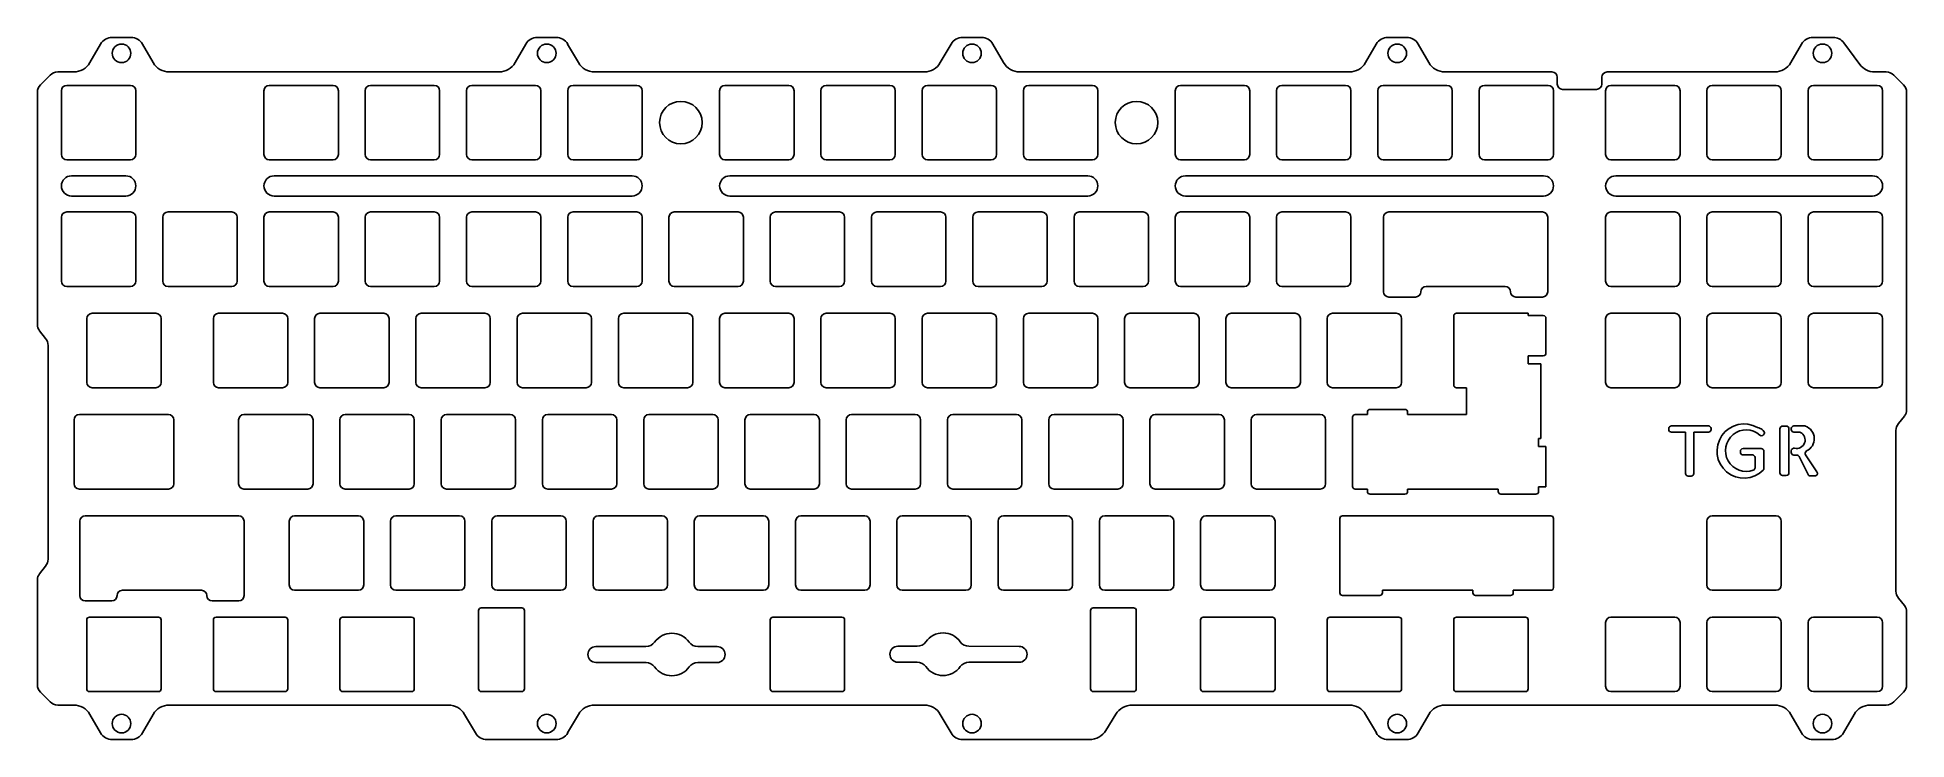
# Model space of a CAD drawing. Extents: x 340 to 692, y -35 to 97.
import ezdxf

# ---------------------------------------------------------------- set-up
doc = ezdxf.new("R2010")
doc.units = 0
doc.header["$MEASUREMENT"] = 0
doc.layers.add('Default', color=18, linetype='Continuous', true_color=0x000000)

msp = doc.modelspace()

# ---------------------------------------------------------------- linework, layer by layer
at = {"color": 7, "linetype": 'Continuous', "lineweight": 25}
for p, q in [((350.24, 92.3), (352.26, 95.8)), ((354.43, 97.05), (357.97, 97.05)), ((360.13, 95.8), (362.15, 92.3)), ((430.24, 92.3), (432.26, 95.8)), ((434.43, 97.05), (437.97, 97.05)), ((440.13, 95.8), (442.15, 92.3)), ((510.24, 92.3), (512.26, 95.8)), ((514.43, 97.05), (517.97, 97.05)), ((520.13, 95.8), (522.15, 92.3)), ((590.24, 92.3), (592.26, 95.8)), ((594.43, 97.05), (597.97, 97.05)), ((600.13, 95.8), (602.15, 92.3)), ((670.24, 92.3), (672.26, 95.8)), ((674.43, 97.05), (678.19, 97.05)), ((680.2, 96.03), (683.2, 91.96)), ((340.95, 88.13), (342.78, 89.96)), ((344.19, 90.55), (347.21, 90.55)), ((357.89, 88.02), (345.89, 88.02)), ((365.18, 90.55), (427.21, 90.55)), ((395.99, 88.02), (383.99, 88.02)), ((415.04, 88.02), (403.04, 88.02)), ((434.09, 88.02), (422.09, 88.02)), ((453.14, 88.02), (441.14, 88.02)), ((445.18, 90.55), (507.21, 90.55)), ((481.72, 88.02), (469.72, 88.02)), ((500.77, 88.02), (488.77, 88.02)), ((519.82, 88.02), (507.82, 88.02)), ((525.18, 90.55), (587.21, 90.55)), ((538.87, 88.02), (526.87, 88.02)), ((567.44, 88.02), (555.44, 88.02)), ((586.49, 88.02), (574.49, 88.02)), ((605.56, 88.02), (593.56, 88.02)), ((605.18, 90.55), (625.31, 90.55)), ((624.6, 88.02), (612.6, 88.02)), ((626.31, 89.55), (626.31, 88.27)), ((634.7, 88.27), (634.7, 89.55)), ((635.7, 90.55), (667.21, 90.55)), ((648.41, 88.02), (636.41, 88.02)), ((667.46, 88.02), (655.46, 88.02)), ((686.51, 88.02), (674.51, 88.02)), ((686.02, 90.55), (688.2, 90.55)), ((689.61, 89.96), (691.44, 88.13)), ((340.37, 43.03), (340.37, 86.72)), ((344.89, 87.02), (344.89, 75.02)), ((358.89, 75.02), (358.89, 87.02)), ((382.99, 87.02), (382.99, 75.02)), ((396.99, 75.02), (396.99, 87.02)), ((402.04, 87.02), (402.04, 75.02)), ((416.04, 75.02), (416.04, 87.02)), ((421.09, 87.02), (421.09, 75.02)), ((435.09, 75.02), (435.09, 87.02)), ((440.14, 87.02), (440.14, 75.02)), ((454.14, 75.02), (454.14, 87.02)), ((468.72, 87.02), (468.72, 75.02)), ((482.72, 75.02), (482.72, 87.02)), ((487.77, 87.02), (487.77, 75.02)), ((501.77, 75.02), (501.77, 87.02)), ((506.82, 87.02), (506.82, 75.02)), ((520.82, 75.02), (520.82, 87.02)), ((525.87, 87.02), (525.87, 75.02)), ((539.87, 75.02), (539.87, 87.02)), ((554.44, 87.02), (554.44, 75.02)), ((568.44, 75.02), (568.44, 87.02)), ((573.49, 87.02), (573.49, 75.02)), ((587.49, 75.02), (587.49, 87.02)), ((592.56, 87.02), (592.56, 75.02)), ((606.56, 75.02), (606.56, 87.02)), ((611.6, 87.02), (611.6, 75.02)), ((625.6, 75.02), (625.6, 87.02)), ((627.31, 87.27), (633.7, 87.27)), ((635.41, 87.02), (635.41, 75.02)), ((649.41, 75.02), (649.41, 87.02)), ((654.46, 87.02), (654.46, 75.02)), ((668.46, 75.02), (668.46, 87.02)), ((673.51, 87.02), (673.51, 75.02)), ((687.51, 75.02), (687.51, 87.02)), ((692.03, 86.72), (692.03, 27.03)), ((345.89, 74.02), (357.89, 74.02)), ((383.99, 74.02), (395.99, 74.02)), ((403.04, 74.02), (415.04, 74.02)), ((422.09, 74.02), (434.09, 74.02)), ((441.14, 74.02), (453.14, 74.02)), ((469.72, 74.02), (481.72, 74.02)), ((488.77, 74.02), (500.77, 74.02)), ((507.82, 74.02), (519.82, 74.02)), ((526.87, 74.02), (538.87, 74.02)), ((555.44, 74.02), (567.44, 74.02)), ((574.49, 74.02), (586.49, 74.02)), ((593.56, 74.02), (605.56, 74.02)), ((612.6, 74.02), (624.6, 74.02)), ((636.41, 74.02), (648.41, 74.02)), ((655.46, 74.02), (667.46, 74.02)), ((674.51, 74.02), (686.51, 74.02)), ((356.99, 71.01), (346.79, 71.01)), ((452.24, 71.01), (384.89, 71.01)), ((537.97, 71.01), (470.62, 71.01)), ((623.7, 71.01), (556.34, 71.01)), ((685.61, 71.01), (637.31, 71.01)), ((346.79, 67.21), (356.99, 67.21)), ((384.89, 67.21), (452.24, 67.21)), ((470.62, 67.21), (537.97, 67.21)), ((556.34, 67.21), (623.7, 67.21)), ((637.31, 67.21), (685.61, 67.21)), ((357.89, 64.21), (345.89, 64.21)), ((376.94, 64.21), (364.94, 64.21)), ((395.99, 64.21), (383.99, 64.21)), ((415.04, 64.21), (403.04, 64.21)), ((434.09, 64.21), (422.09, 64.21)), ((453.14, 64.21), (441.14, 64.21)), ((472.19, 64.21), (460.19, 64.21)), ((491.24, 64.21), (479.24, 64.21)), ((510.29, 64.21), (498.29, 64.21)), ((529.34, 64.21), (517.34, 64.21)), ((548.39, 64.21), (536.39, 64.21)), ((567.44, 64.21), (555.44, 64.21)), ((586.49, 64.21), (574.49, 64.21)), ((623.51, 64.21), (594.63, 64.21)), ((648.41, 64.21), (636.41, 64.21)), ((667.46, 64.21), (655.46, 64.21)), ((686.51, 64.21), (674.51, 64.21)), ((344.89, 63.21), (344.89, 51.21)), ((358.89, 51.21), (358.89, 63.21)), ((363.94, 63.21), (363.94, 51.21)), ((377.94, 51.21), (377.94, 63.21)), ((382.99, 63.21), (382.99, 51.21)), ((396.99, 51.21), (396.99, 63.21)), ((402.04, 63.21), (402.04, 51.21)), ((416.04, 51.21), (416.04, 63.21)), ((421.09, 63.21), (421.09, 51.21)), ((435.09, 51.21), (435.09, 63.21)), ((440.14, 63.21), (440.14, 51.21)), ((454.14, 51.21), (454.14, 63.21)), ((459.19, 63.21), (459.19, 51.21)), ((473.19, 51.21), (473.19, 63.21)), ((478.24, 63.21), (478.24, 51.21)), ((492.24, 51.21), (492.24, 63.21)), ((497.29, 63.21), (497.29, 51.21)), ((511.29, 51.21), (511.29, 63.21)), ((516.34, 63.21), (516.34, 51.21)), ((530.34, 51.21), (530.34, 63.21)), ((535.39, 63.21), (535.39, 51.21)), ((549.39, 51.21), (549.39, 63.21)), ((554.44, 63.21), (554.44, 51.21)), ((568.44, 51.21), (568.44, 63.21)), ((573.49, 63.21), (573.49, 51.21)), ((587.49, 51.21), (587.49, 63.21)), ((593.63, 63.21), (593.63, 49.21)), ((624.51, 49.21), (624.51, 63.21)), ((635.41, 63.21), (635.41, 51.21)), ((649.41, 51.21), (649.41, 63.21)), ((654.46, 63.21), (654.46, 51.21)), ((668.46, 51.21), (668.46, 63.21)), ((673.51, 63.21), (673.51, 51.21)), ((687.51, 51.21), (687.51, 63.21)), ((345.89, 50.21), (357.89, 50.21)), ((364.94, 50.21), (376.94, 50.21)), ((383.99, 50.21), (395.99, 50.21)), ((403.04, 50.21), (415.04, 50.21)), ((422.09, 50.21), (434.09, 50.21)), ((441.14, 50.21), (453.14, 50.21)), ((460.19, 50.21), (472.19, 50.21)), ((479.24, 50.21), (491.24, 50.21)), ((498.29, 50.21), (510.29, 50.21)), ((517.34, 50.21), (529.34, 50.21)), ((536.39, 50.21), (548.39, 50.21)), ((555.44, 50.21), (567.44, 50.21)), ((574.49, 50.21), (586.49, 50.21)), ((601.63, 50.21), (616.51, 50.21)), ((636.41, 50.21), (648.41, 50.21)), ((655.46, 50.21), (667.46, 50.21)), ((674.51, 50.21), (686.51, 50.21)), ((594.63, 48.21), (599.63, 48.21)), ((618.51, 48.21), (623.51, 48.21)), ((349.66, 44.16), (349.66, 32.16)), ((362.66, 45.16), (350.66, 45.16)), ((363.66, 32.16), (363.66, 44.16)), ((373.47, 44.16), (373.47, 32.16)), ((386.47, 45.16), (374.47, 45.16)), ((387.47, 32.16), (387.47, 44.16)), ((392.52, 44.16), (392.52, 32.16)), ((405.52, 45.16), (393.52, 45.16)), ((406.52, 32.16), (406.52, 44.16)), ((411.57, 44.16), (411.57, 32.16)), ((424.57, 45.16), (412.57, 45.16)), ((425.57, 32.16), (425.57, 44.16)), ((430.62, 44.16), (430.62, 32.16)), ((443.62, 45.16), (431.62, 45.16)), ((444.62, 32.16), (444.62, 44.16)), ((449.67, 44.16), (449.67, 32.16)), ((462.67, 45.16), (450.67, 45.16)), ((463.67, 32.16), (463.67, 44.16)), ((468.72, 44.16), (468.72, 32.16)), ((481.72, 45.16), (469.72, 45.16)), ((482.72, 32.16), (482.72, 44.16)), ((487.77, 44.16), (487.77, 32.16)), ((500.77, 45.16), (488.77, 45.16)), ((501.77, 32.16), (501.77, 44.16)), ((506.82, 44.16), (506.82, 32.16)), ((519.82, 45.16), (507.82, 45.16)), ((520.82, 32.16), (520.82, 44.16)), ((525.87, 44.16), (525.87, 32.16)), ((538.87, 45.16), (526.87, 45.16)), ((539.87, 32.16), (539.87, 44.16)), ((544.92, 44.16), (544.92, 32.16)), ((557.92, 45.16), (545.92, 45.16)), ((558.92, 32.16), (558.92, 44.16)), ((563.97, 44.16), (563.97, 32.16)), ((576.97, 45.16), (564.97, 45.16)), ((577.97, 32.16), (577.97, 44.16)), ((583.02, 44.16), (583.02, 32.16)), ((596.02, 45.16), (584.02, 45.16)), ((597.02, 32.16), (597.02, 44.16)), ((620.83, 45.16), (607.33, 45.16)), ((635.41, 44.16), (635.41, 32.16)), ((648.41, 45.16), (636.41, 45.16)), ((649.41, 32.16), (649.41, 44.16)), ((654.46, 44.16), (654.46, 32.16)), ((667.46, 45.16), (655.46, 45.16)), ((668.46, 32.16), (668.46, 44.16)), ((673.51, 44.16), (673.51, 32.16)), ((686.51, 45.16), (674.51, 45.16)), ((687.51, 32.16), (687.51, 44.16)), ((341.91, 40.44), (340.78, 41.85)), ((342.37, -1.1), (342.37, 39.13)), ((350.66, 31.16), (362.66, 31.16)), ((374.47, 31.16), (386.47, 31.16)), ((393.52, 31.16), (405.52, 31.16)), ((412.57, 31.16), (424.57, 31.16)), ((431.62, 31.16), (443.62, 31.16)), ((450.67, 31.16), (462.67, 31.16)), ((469.72, 31.16), (481.72, 31.16)), ((488.77, 31.16), (500.77, 31.16)), ((507.82, 31.16), (519.82, 31.16)), ((526.87, 31.16), (538.87, 31.16)), ((545.92, 31.16), (557.92, 31.16)), ((564.97, 31.16), (576.97, 31.16)), ((584.02, 31.16), (596.02, 31.16)), ((636.41, 31.16), (648.41, 31.16)), ((655.46, 31.16), (667.46, 31.16)), ((674.51, 31.16), (686.51, 31.16)), ((347.27, 25.11), (347.27, 13.11)), ((365.04, 26.11), (348.27, 26.11)), ((366.04, 13.11), (366.04, 25.11)), ((378.23, 25.11), (378.23, 13.11)), ((391.23, 26.11), (379.23, 26.11)), ((392.23, 13.11), (392.23, 25.11)), ((397.28, 25.11), (397.28, 13.11)), ((410.28, 26.11), (398.28, 26.11)), ((411.28, 13.11), (411.28, 25.11)), ((416.33, 25.11), (416.33, 13.11)), ((429.33, 26.11), (417.33, 26.11)), ((430.33, 13.11), (430.33, 25.11)), ((435.38, 25.11), (435.38, 13.11)), ((448.38, 26.11), (436.38, 26.11)), ((449.38, 13.11), (449.38, 25.11)), ((454.43, 25.11), (454.43, 13.11)), ((467.43, 26.11), (455.43, 26.11)), ((468.43, 13.11), (468.43, 25.11)), ((473.48, 25.11), (473.48, 13.11)), ((486.48, 26.11), (474.48, 26.11)), ((487.48, 13.11), (487.48, 25.11)), ((492.53, 25.11), (492.53, 13.11)), ((505.53, 26.11), (493.53, 26.11)), ((506.53, 13.11), (506.53, 25.11)), ((511.58, 25.11), (511.58, 13.11)), ((524.58, 26.11), (512.58, 26.11)), ((525.58, 13.11), (525.58, 25.11)), ((530.63, 25.11), (530.63, 13.11)), ((543.63, 26.11), (531.63, 26.11)), ((544.63, 13.11), (544.63, 25.11)), ((549.68, 25.11), (549.68, 13.11)), ((562.68, 26.11), (550.68, 26.11)), ((563.68, 13.11), (563.68, 25.11)), ((568.73, 25.11), (568.73, 13.11)), ((581.73, 26.11), (569.73, 26.11)), ((582.73, 13.11), (582.73, 25.11)), ((691.61, 25.84), (690.49, 24.44)), ((690.03, 23.13), (690.03, -7.1)), ((348.27, 12.11), (365.04, 12.11)), ((379.23, 12.11), (391.23, 12.11)), ((398.28, 12.11), (410.28, 12.11)), ((417.33, 12.11), (429.33, 12.11)), ((436.38, 12.11), (448.38, 12.11)), ((455.43, 12.11), (467.43, 12.11)), ((474.48, 12.11), (486.48, 12.11)), ((493.53, 12.11), (505.53, 12.11)), ((512.58, 12.11), (524.58, 12.11)), ((531.63, 12.11), (543.63, 12.11)), ((550.68, 12.11), (562.68, 12.11)), ((569.73, 12.11), (581.73, 12.11)), ((378.24, 7.06), (349.36, 7.06)), ((400.76, 7.06), (388.76, 7.06)), ((419.81, 7.06), (407.81, 7.06)), ((438.86, 7.06), (426.86, 7.06)), ((457.91, 7.06), (445.91, 7.06)), ((476.96, 7.06), (464.96, 7.06)), ((496.01, 7.06), (484.01, 7.06)), ((515.06, 7.06), (503.06, 7.06)), ((534.11, 7.06), (522.11, 7.06)), ((553.16, 7.06), (541.16, 7.06)), ((572.21, 7.06), (560.21, 7.06)), ((667.46, 7.06), (655.46, 7.06)), ((348.36, 6.06), (348.36, -7.94)), ((379.24, -7.94), (379.24, 6.06)), ((387.76, 6.06), (387.76, -5.94)), ((401.76, -5.94), (401.76, 6.06)), ((406.81, 6.06), (406.81, -5.94)), ((420.81, -5.94), (420.81, 6.06)), ((425.86, 6.06), (425.86, -5.94)), ((439.86, -5.94), (439.86, 6.06)), ((444.91, 6.06), (444.91, -5.94)), ((458.91, -5.94), (458.91, 6.06)), ((463.96, 6.06), (463.96, -5.94)), ((477.96, -5.94), (477.96, 6.06)), ((483.01, 6.06), (483.01, -5.94)), ((497.01, -5.94), (497.01, 6.06)), ((502.06, 6.06), (502.06, -5.94)), ((516.06, -5.94), (516.06, 6.06)), ((521.11, 6.06), (521.11, -5.94)), ((535.11, -5.94), (535.11, 6.06)), ((540.16, 6.06), (540.16, -5.94)), ((554.16, -5.94), (554.16, 6.06)), ((559.21, 6.06), (559.21, -5.94)), ((573.21, -5.94), (573.21, 6.06)), ((654.46, 6.06), (654.46, -5.94)), ((668.46, -5.94), (668.46, 6.06)), ((340.78, -3.82), (341.91, -2.41)), ((340.37, -24.69), (340.37, -5)), ((356.36, -6.94), (371.24, -6.94)), ((388.76, -6.94), (400.76, -6.94)), ((407.81, -6.94), (419.81, -6.94)), ((426.86, -6.94), (438.86, -6.94)), ((445.91, -6.94), (457.91, -6.94)), ((464.96, -6.94), (476.96, -6.94)), ((484.01, -6.94), (496.01, -6.94)), ((503.06, -6.94), (515.06, -6.94)), ((522.11, -6.94), (534.11, -6.94)), ((541.16, -6.94), (553.16, -6.94)), ((560.21, -6.94), (572.21, -6.94)), ((655.46, -6.94), (667.46, -6.94)), ((349.36, -8.94), (354.36, -8.94)), ((373.24, -8.94), (378.24, -8.94)), ((690.49, -8.41), (691.61, -9.82)), ((635.41, -12.99), (635.41, -24.99)), ((648.41, -11.99), (636.41, -11.99)), ((649.41, -24.99), (649.41, -12.99)), ((654.46, -12.99), (654.46, -24.99)), ((667.46, -11.99), (655.46, -11.99)), ((668.46, -24.99), (668.46, -12.99)), ((673.51, -12.99), (673.51, -24.99)), ((686.51, -11.99), (674.51, -11.99)), ((687.51, -24.99), (687.51, -12.99)), ((692.03, -11), (692.03, -24.69)), ((454.86, -17.52), (445.43, -17.51)), ((468.24, -17.52), (464.61, -17.52)), ((505.88, -17.46), (502.25, -17.46)), ((525.06, -17.48), (515.62, -17.46)), ((445.43, -20.51), (454.87, -20.52)), ((464.61, -20.52), (468.24, -20.52)), ((502.25, -20.46), (505.88, -20.46)), ((515.62, -20.46), (525.06, -20.48)), ((342.78, -27.93), (340.95, -26.1)), ((636.41, -25.99), (648.41, -25.99)), ((655.46, -25.99), (667.46, -25.99)), ((674.51, -25.99), (686.51, -25.99)), ((691.45, -26.1), (689.62, -27.93)), ((347.21, -28.52), (344.19, -28.52)), ((352.26, -33.77), (350.24, -30.27)), ((362.15, -30.27), (360.13, -33.77)), ((417.71, -28.52), (365.18, -28.52)), ((422.76, -33.77), (420.74, -30.27)), ((442.15, -30.27), (440.13, -33.77)), ((507.21, -28.52), (445.18, -28.52)), ((512.26, -33.77), (510.24, -30.27)), ((587.21, -28.52), (546.33, -28.52)), ((592.27, -33.77), (590.25, -30.27)), ((602.15, -30.27), (600.13, -33.77)), ((667.22, -28.52), (605.18, -28.52)), ((672.27, -33.77), (670.25, -30.27)), ((682.15, -30.27), (680.13, -33.77)), ((688.2, -28.52), (685.18, -28.52)), ((357.97, -35.02), (354.43, -35.02)), ((437.97, -35.02), (424.93, -35.02)), ((538.31, -35.02), (514.43, -35.02)), ((597.97, -35.02), (594.43, -35.02)), ((677.97, -35.02), (674.43, -35.02))]:
    msp.add_line(p, q, dxfattribs=at)
at = {"color": 0}
for p, q in [((620.83, 45.16), (620.83, 44.73)), ((623.68, 44.73), (620.83, 44.73)), ((624.18, 44.23), (624.18, 37.66)), ((620.83, 37.16), (620.83, 35.63)), ((620.83, 37.16), (623.68, 37.16)), ((623.21, 35.63), (620.83, 35.63)), ((623.21, 21.63), (623.21, 35.63)), ((609.21, 31.16), (607.33, 31.16)), ((609.21, 31.16), (609.21, 26.11)), ((587.78, 12.61), (587.78, 25.61)), ((588.28, 26.11), (590.59, 26.11)), ((590.59, 26.58), (590.59, 26.11)), ((591.09, 27.08), (597.66, 27.08)), ((598.16, 26.11), (598.16, 26.58)), ((598.16, 26.11), (601.78, 26.11)), ((609.21, 26.11), (599.69, 26.11)), ((622.79, 21.63), (623.21, 21.63)), ((622.79, 21.63), (622.79, 20.11)), ((622.79, 20.11), (624.18, 20.11)), ((624.18, 12.53), (624.18, 20.11)), ((590.59, 12.11), (588.28, 12.11)), ((590.59, 12.11), (590.59, 11.64)), ((591.09, 11.14), (597.66, 11.14)), ((601.78, 12.11), (598.16, 12.11)), ((598.16, 11.64), (598.16, 12.11)), ((599.69, 12.11), (615.21, 12.11)), ((615.21, 11.64), (615.21, 12.11)), ((622.29, 11.14), (615.71, 11.14)), ((622.79, 12.53), (622.79, 11.64)), ((624.18, 12.53), (622.79, 12.53)), ((585.9, 7.06), (625.09, 7.06)), ((585.4, -7.41), (585.4, 6.56)), ((625.59, 6.56), (625.59, -6.44)), ((610.45, -6.94), (593.4, -6.94)), ((593.4, -7.41), (593.4, -6.94)), ((625.09, -6.94), (618.02, -6.94)), ((618.02, -6.94), (618.02, -7.41)), ((585.9, -7.91), (592.9, -7.91)), ((617.52, -7.91), (610.95, -7.91))]:
    msp.add_line(p, q, dxfattribs=at)
for p, q in [((647.28, 23.3), (647.28, 23.48)), ((647.78, 23.98), (654.73, 23.98)), ((650.43, 22.8), (647.78, 22.8)), ((650.43, 15.05), (650.43, 22.8)), ((654.73, 22.8), (651.99, 22.8)), ((651.99, 22.8), (651.99, 15.05)), ((655.23, 23.48), (655.23, 23.3)), ((670.33, 23.31), (670.33, 23.47)), ((672.82, 23.97), (670.83, 23.97)), ((671.84, 22.81), (670.83, 22.81)), ((660.75, 19.2), (660.75, 19.02)), ((664.69, 19.7), (661.25, 19.7)), ((661.25, 18.52), (663.02, 18.52)), ((663.52, 18.02), (663.52, 16.11)), ((665.2, 15.98), (665.2, 19.2)), ((670.34, 18.98), (670.34, 19.3)), ((671.38, 18.48), (670.84, 18.48)), ((673.48, 14.85), (671.83, 18.2)), ((673.03, 18.53), (675.16, 15.36)), ((651.49, 14.55), (650.93, 14.55)), ((674.75, 14.58), (673.93, 14.58))]:
    msp.add_line(p, q)
at = {"color": 7}
for p, q in [((349.66, -12.49), (349.66, -25.49)), ((350.16, -11.99), (363.16, -11.99)), ((363.66, -12.49), (363.66, -25.49)), ((373.47, -12.49), (373.47, -25.49)), ((373.97, -11.99), (386.97, -11.99)), ((387.47, -12.49), (387.47, -25.49)), ((397.28, -12.49), (397.28, -25.49)), ((397.78, -11.99), (410.78, -11.99)), ((411.28, -12.49), (411.28, -25.49)), ((478.24, -25.49), (478.24, -12.49)), ((478.74, -11.99), (491.74, -11.99)), ((492.24, -25.49), (492.24, -12.49)), ((559.21, -12.49), (559.21, -25.49)), ((559.71, -11.99), (572.71, -11.99)), ((573.21, -12.49), (573.21, -25.49)), ((583.02, -12.49), (583.02, -25.49)), ((583.52, -11.99), (596.52, -11.99)), ((597.02, -12.49), (597.02, -25.49)), ((606.83, -12.49), (606.83, -25.49)), ((607.33, -11.99), (620.33, -11.99)), ((620.83, -12.49), (620.83, -25.49)), ((350.16, -25.99), (363.16, -25.99)), ((373.97, -25.99), (386.97, -25.99)), ((397.78, -25.99), (410.78, -25.99)), ((491.74, -25.99), (478.74, -25.99)), ((559.71, -25.99), (572.71, -25.99)), ((583.52, -25.99), (596.52, -25.99)), ((607.33, -25.99), (620.33, -25.99))]:
    msp.add_line(p, q, dxfattribs=at)
at = {"linetype": 'Continuous'}
msp.add_line((541.37, -33.3), (543.26, -30.23), dxfattribs=at)
for points in [[(668.71, 23.94), (669.4, 23.94, -0.414214), (669.9, 23.44), (669.9, 15.16, -0.414214), (669.4, 14.66), (668.71, 14.66, -0.414214), (668.21, 15.16), (668.21, 23.44, -0.414214)], [(423.38, -10.74, -0.414214), (423.88, -10.24), (431.48, -10.24, -0.414214), (431.98, -10.74), (431.98, -25.49, -0.414214), (431.48, -25.99), (423.88, -25.99, -0.414214), (423.38, -25.49)], [(547.11, -10.74, 0.414214), (546.61, -10.24), (539.01, -10.24, 0.414214), (538.51, -10.74), (538.51, -25.49, 0.414214), (539.01, -25.99), (546.61, -25.99, 0.414214), (547.11, -25.49)]]:
    msp.add_lwpolyline(points, format="xyb", close=True)
at = {"color": 7, "linetype": 'Continuous', "lineweight": 25}
for centre, radius in [((356.2, 94.05), 1.75), ((436.2, 94.05), 1.75), ((516.2, 94.05), 1.75), ((596.2, 94.05), 1.75), ((676.2, 94.05), 1.75), ((461.43, 81.02), 4), ((547.16, 81.02), 4), ((356.2, -32.01), 1.75), ((436.2, -32.01), 1.75), ((516.2, -32.01), 1.75), ((596.2, -32.01), 1.75), ((676.2, -32.01), 1.75)]:
    msp.add_circle(centre, radius, dxfattribs=at)
for centre, radius, start, end in [((354.43, 94.55), 2.5, 90, 150), ((357.97, 94.55), 2.5, 30, 90), ((434.43, 94.55), 2.5, 90, 150), ((437.97, 94.55), 2.5, 30, 90), ((514.43, 94.55), 2.5, 90, 150), ((517.97, 94.55), 2.5, 30, 90), ((594.43, 94.55), 2.5, 90, 150), ((597.97, 94.55), 2.5, 30, 90), ((674.43, 94.55), 2.5, 90, 150), ((678.19, 94.55), 2.5, 36.4926, 90), ((347.21, 94.05), 3.5, 270, 330), ((365.18, 94.05), 3.5, 210, 270), ((427.21, 94.05), 3.5, 270, 330), ((445.18, 94.05), 3.5, 210, 270), ((507.21, 94.05), 3.5, 270, 330), ((525.18, 94.05), 3.5, 210, 270), ((587.21, 94.05), 3.5, 270, 330), ((605.18, 94.05), 3.5, 210, 270), ((667.21, 94.05), 3.5, 270, 330), ((686.02, 94.05), 3.5, 216.4926, 270), ((342.37, 86.72), 2, 135, 180), ((344.19, 88.55), 2, 90, 135), ((345.89, 87.02), 1, 90, 180), ((357.89, 87.02), 1, 0, 90), ((383.99, 87.02), 1, 90, 180), ((395.99, 87.02), 1, 0, 90), ((403.04, 87.02), 1, 90, 180), ((415.04, 87.02), 1, 0, 90), ((422.09, 87.02), 1, 90, 180), ((434.09, 87.02), 1, 0, 90), ((441.14, 87.02), 1, 90, 180), ((453.14, 87.02), 1, 0, 90), ((469.72, 87.02), 1, 90, 180), ((481.72, 87.02), 1, 0, 90), ((488.77, 87.02), 1, 90, 180), ((500.77, 87.02), 1, 0, 90), ((507.82, 87.02), 1, 90, 180), ((519.82, 87.02), 1, 0, 90), ((526.87, 87.02), 1, 90, 180), ((538.87, 87.02), 1, 0, 90), ((555.44, 87.02), 1, 90, 180), ((567.44, 87.02), 1, 0, 90), ((574.49, 87.02), 1, 90, 180), ((586.49, 87.02), 1, 0, 90), ((593.56, 87.02), 1, 90, 180), ((605.56, 87.02), 1, 0, 90), ((612.6, 87.02), 1, 90, 180), ((624.6, 87.02), 1, 0, 90), ((625.31, 89.55), 1, 0, 90), ((627.31, 88.27), 1, 180, 270), ((633.7, 88.27), 1, 270, 0), ((635.7, 89.55), 1, 90, 180), ((636.41, 87.02), 1, 90, 180), ((648.41, 87.02), 1, 0, 90), ((655.46, 87.02), 1, 90, 180), ((667.46, 87.02), 1, 0, 90), ((674.51, 87.02), 1, 90, 180), ((686.51, 87.02), 1, 0, 90), ((688.2, 88.55), 2, 45, 90), ((690.03, 86.72), 2, 0, 45), ((345.89, 75.02), 1, 180, 270), ((357.89, 75.02), 1, 270, 0), ((383.99, 75.02), 1, 180, 270), ((395.99, 75.02), 1, 270, 0), ((403.04, 75.02), 1, 180, 270), ((415.04, 75.02), 1, 270, 0), ((422.09, 75.02), 1, 180, 270), ((434.09, 75.02), 1, 270, 0), ((441.14, 75.02), 1, 180, 270), ((453.14, 75.02), 1, 270, 0), ((469.72, 75.02), 1, 180, 270), ((481.72, 75.02), 1, 270, 0), ((488.77, 75.02), 1, 180, 270), ((500.77, 75.02), 1, 270, 0), ((507.82, 75.02), 1, 180, 270), ((519.82, 75.02), 1, 270, 0), ((526.87, 75.02), 1, 180, 270), ((538.87, 75.02), 1, 270, 0), ((555.44, 75.02), 1, 180, 270), ((567.44, 75.02), 1, 270, 0), ((574.49, 75.02), 1, 180, 270), ((586.49, 75.02), 1, 270, 0), ((593.56, 75.02), 1, 180, 270), ((605.56, 75.02), 1, 270, 0), ((612.6, 75.02), 1, 180, 270), ((624.6, 75.02), 1, 270, 0), ((636.41, 75.02), 1, 180, 270), ((648.41, 75.02), 1, 270, 0), ((655.46, 75.02), 1, 180, 270), ((667.46, 75.02), 1, 270, 0), ((674.51, 75.02), 1, 180, 270), ((686.51, 75.02), 1, 270, 0), ((346.79, 69.11), 1.9, 90, 270), ((356.99, 69.11), 1.9, 270, 90), ((384.89, 69.11), 1.9, 90, 270), ((452.24, 69.11), 1.9, 270, 90), ((470.62, 69.11), 1.9, 90, 270), ((537.97, 69.11), 1.9, 270, 90), ((556.34, 69.11), 1.9, 90, 270), ((623.7, 69.11), 1.9, 270, 90), ((637.31, 69.11), 1.9, 90, 270), ((685.61, 69.11), 1.9, 270, 90), ((345.89, 63.21), 1, 90, 180), ((357.89, 63.21), 1, 0, 90), ((364.94, 63.21), 1, 90, 180), ((376.94, 63.21), 1, 0, 90), ((383.99, 63.21), 1, 90, 180), ((395.99, 63.21), 1, 0, 90), ((403.04, 63.21), 1, 90, 180), ((415.04, 63.21), 1, 0, 90), ((422.09, 63.21), 1, 90, 180), ((434.09, 63.21), 1, 0, 90), ((441.14, 63.21), 1, 90, 180), ((453.14, 63.21), 1, 0, 90), ((460.19, 63.21), 1, 90, 180), ((472.19, 63.21), 1, 0, 90), ((479.24, 63.21), 1, 90, 180), ((491.24, 63.21), 1, 0, 90), ((498.29, 63.21), 1, 90, 180), ((510.29, 63.21), 1, 0, 90), ((517.34, 63.21), 1, 90, 180), ((529.34, 63.21), 1, 0, 90), ((536.39, 63.21), 1, 90, 180), ((548.39, 63.21), 1, 0, 90), ((555.44, 63.21), 1, 90, 180), ((567.44, 63.21), 1, 0, 90), ((574.49, 63.21), 1, 90, 180), ((586.49, 63.21), 1, 0, 90), ((594.63, 63.21), 1, 90, 180), ((623.51, 63.21), 1, 0, 90), ((636.41, 63.21), 1, 90, 180), ((648.41, 63.21), 1, 0, 90), ((655.46, 63.21), 1, 90, 180), ((667.46, 63.21), 1, 0, 90), ((674.51, 63.21), 1, 90, 180), ((686.51, 63.21), 1, 0, 90), ((345.89, 51.21), 1, 180, 270), ((357.89, 51.21), 1, 270, 0), ((364.94, 51.21), 1, 180, 270), ((376.94, 51.21), 1, 270, 0), ((383.99, 51.21), 1, 180, 270), ((395.99, 51.21), 1, 270, 0), ((403.04, 51.21), 1, 180, 270), ((415.04, 51.21), 1, 270, 0), ((422.09, 51.21), 1, 180, 270), ((434.09, 51.21), 1, 270, 0), ((441.14, 51.21), 1, 180, 270), ((453.14, 51.21), 1, 270, 0), ((460.19, 51.21), 1, 180, 270), ((472.19, 51.21), 1, 270, 0), ((479.24, 51.21), 1, 180, 270), ((491.24, 51.21), 1, 270, 0), ((498.29, 51.21), 1, 180, 270), ((510.29, 51.21), 1, 270, 0), ((517.34, 51.21), 1, 180, 270), ((529.34, 51.21), 1, 270, 0), ((536.39, 51.21), 1, 180, 270), ((548.39, 51.21), 1, 270, 0), ((555.44, 51.21), 1, 180, 270), ((567.44, 51.21), 1, 270, 0), ((574.49, 51.21), 1, 180, 270), ((586.49, 51.21), 1, 270, 0), ((601.63, 49.21), 1, 90, 180), ((616.51, 49.21), 1, 0, 90), ((636.41, 51.21), 1, 180, 270), ((648.41, 51.21), 1, 270, 0), ((655.46, 51.21), 1, 180, 270), ((667.46, 51.21), 1, 270, 0), ((674.51, 51.21), 1, 180, 270), ((686.51, 51.21), 1, 270, 0), ((594.63, 49.21), 1, 180, 270), ((599.63, 49.21), 1, 270, 0), ((618.51, 49.21), 1, 180, 270), ((623.51, 49.21), 1, 270, 0), ((342.27, 43.03), 1.9, 180, 218.6598), ((350.66, 44.16), 1, 90, 180), ((362.66, 44.16), 1, 0, 90), ((374.47, 44.16), 1, 90, 180), ((386.47, 44.16), 1, 0, 90), ((393.52, 44.16), 1, 90, 180), ((405.52, 44.16), 1, 0, 90), ((412.57, 44.16), 1, 90, 180), ((424.57, 44.16), 1, 0, 90), ((431.62, 44.16), 1, 90, 180), ((443.62, 44.16), 1, 0, 90), ((450.67, 44.16), 1, 90, 180), ((462.67, 44.16), 1, 0, 90), ((469.72, 44.16), 1, 90, 180), ((481.72, 44.16), 1, 0, 90), ((488.77, 44.16), 1, 90, 180), ((500.77, 44.16), 1, 0, 90), ((507.82, 44.16), 1, 90, 180), ((519.82, 44.16), 1, 0, 90), ((526.87, 44.16), 1, 90, 180), ((538.87, 44.16), 1, 0, 90), ((545.92, 44.16), 1, 90, 180), ((557.92, 44.16), 1, 0, 90), ((564.97, 44.16), 1, 90, 180), ((576.97, 44.16), 1, 0, 90), ((584.02, 44.16), 1, 90, 180), ((596.02, 44.16), 1, 0, 90), ((636.41, 44.16), 1, 90, 180), ((648.41, 44.16), 1, 0, 90), ((655.46, 44.16), 1, 90, 180), ((667.46, 44.16), 1, 0, 90), ((674.51, 44.16), 1, 90, 180), ((686.51, 44.16), 1, 0, 90), ((340.27, 39.13), 2.1, 0, 38.6598), ((350.66, 32.16), 1, 180, 270), ((362.66, 32.16), 1, 270, 0), ((374.47, 32.16), 1, 180, 270), ((386.47, 32.16), 1, 270, 0), ((393.52, 32.16), 1, 180, 270), ((405.52, 32.16), 1, 270, 0), ((412.57, 32.16), 1, 180, 270), ((424.57, 32.16), 1, 270, 0), ((431.62, 32.16), 1, 180, 270), ((443.62, 32.16), 1, 270, 0), ((450.67, 32.16), 1, 180, 270), ((462.67, 32.16), 1, 270, 0), ((469.72, 32.16), 1, 180, 270), ((481.72, 32.16), 1, 270, 0), ((488.77, 32.16), 1, 180, 270), ((500.77, 32.16), 1, 270, 0), ((507.82, 32.16), 1, 180, 270), ((519.82, 32.16), 1, 270, 0), ((526.87, 32.16), 1, 180, 270), ((538.87, 32.16), 1, 270, 0), ((545.92, 32.16), 1, 180, 270), ((557.92, 32.16), 1, 270, 0), ((564.97, 32.16), 1, 180, 270), ((576.97, 32.16), 1, 270, 0), ((584.02, 32.16), 1, 180, 270), ((596.02, 32.16), 1, 270, 0), ((636.41, 32.16), 1, 180, 270), ((648.41, 32.16), 1, 270, 0), ((655.46, 32.16), 1, 180, 270), ((667.46, 32.16), 1, 270, 0), ((674.51, 32.16), 1, 180, 270), ((686.51, 32.16), 1, 270, 0), ((348.27, 25.11), 1, 90, 180), ((365.04, 25.11), 1, 360, 90), ((379.23, 25.11), 1, 90, 180), ((391.23, 25.11), 1, 0, 90), ((398.28, 25.11), 1, 90, 180), ((410.28, 25.11), 1, 0, 90), ((417.33, 25.11), 1, 90, 180), ((429.33, 25.11), 1, 0, 90), ((436.38, 25.11), 1, 90, 180), ((448.38, 25.11), 1, 0, 90), ((455.43, 25.11), 1, 90, 180), ((467.43, 25.11), 1, 0, 90), ((474.48, 25.11), 1, 90, 180), ((486.48, 25.11), 1, 0, 90), ((493.53, 25.11), 1, 90, 180), ((505.53, 25.11), 1, 0, 90), ((512.58, 25.11), 1, 90, 180), ((524.58, 25.11), 1, 0, 90), ((531.63, 25.11), 1, 90, 180), ((543.63, 25.11), 1, 0, 90), ((550.68, 25.11), 1, 90, 180), ((562.68, 25.11), 1, 0, 90), ((569.73, 25.11), 1, 90, 180), ((581.73, 25.11), 1, 0, 90), ((690.13, 27.03), 1.9, 321.3402, 0), ((692.13, 23.13), 2.1, 141.4515, 180.0869), ((348.27, 13.11), 1, 180, 270), ((365.04, 13.11), 1, 270, 0), ((379.23, 13.11), 1, 180, 270), ((391.23, 13.11), 1, 270, 0), ((398.28, 13.11), 1, 180, 270), ((410.28, 13.11), 1, 270, 0), ((417.33, 13.11), 1, 180, 270), ((429.33, 13.11), 1, 270, 0), ((436.38, 13.11), 1, 180, 270), ((448.38, 13.11), 1, 270, 0), ((455.43, 13.11), 1, 180, 270), ((467.43, 13.11), 1, 270, 0), ((474.48, 13.11), 1, 180, 270), ((486.48, 13.11), 1, 270, 0), ((493.53, 13.11), 1, 180, 270), ((505.53, 13.11), 1, 270, 0), ((512.58, 13.11), 1, 180, 270), ((524.58, 13.11), 1, 270, 0), ((531.63, 13.11), 1, 180, 270), ((543.63, 13.11), 1, 270, 0), ((550.68, 13.11), 1, 180, 270), ((562.68, 13.11), 1, 270, 0), ((569.73, 13.11), 1, 180, 270), ((581.73, 13.11), 1, 270, 0), ((349.36, 6.06), 1, 90, 180), ((378.24, 6.06), 1, 0, 90), ((388.76, 6.06), 1, 90, 180), ((400.76, 6.06), 1, 0, 90), ((407.81, 6.06), 1, 90, 180), ((419.81, 6.06), 1, 0, 90), ((426.86, 6.06), 1, 90, 180), ((438.86, 6.06), 1, 0, 90), ((445.91, 6.06), 1, 90, 180), ((457.91, 6.06), 1, 0, 90), ((464.96, 6.06), 1, 90, 180), ((476.96, 6.06), 1, 0, 90), ((484.01, 6.06), 1, 90, 180), ((496.01, 6.06), 1, 0, 90), ((503.06, 6.06), 1, 90, 180), ((515.06, 6.06), 1, 0, 90), ((522.11, 6.06), 1, 90, 180), ((534.11, 6.06), 1, 0, 90), ((541.16, 6.06), 1, 90, 180), ((553.16, 6.06), 1, 0, 90), ((560.21, 6.06), 1, 90, 180), ((572.21, 6.06), 1, 0, 90), ((655.46, 6.06), 1, 90, 180), ((667.46, 6.06), 1, 0, 90), ((340.27, -1.1), 2.1, 321.3402, 0), ((342.27, -5), 1.9, 141.3402, 180), ((356.36, -7.94), 1, 90, 180), ((371.24, -7.94), 1, 0, 90), ((388.76, -5.94), 1, 180, 270), ((400.76, -5.94), 1, 270, 0), ((407.81, -5.94), 1, 180, 270), ((419.81, -5.94), 1, 270, 0), ((426.86, -5.94), 1, 180, 270), ((438.86, -5.94), 1, 270, 0), ((445.91, -5.94), 1, 180, 270), ((457.91, -5.94), 1, 270, 0), ((464.96, -5.94), 1, 180, 270), ((476.96, -5.94), 1, 270, 0), ((484.01, -5.94), 1, 180, 270), ((496.01, -5.94), 1, 270, 0), ((503.06, -5.94), 1, 180, 270), ((515.06, -5.94), 1, 270, 0), ((522.11, -5.94), 1, 180, 270), ((534.11, -5.94), 1, 270, 0), ((541.16, -5.94), 1, 180, 270), ((553.16, -5.94), 1, 270, 0), ((560.21, -5.94), 1, 180, 270), ((572.21, -5.94), 1, 270, 0), ((655.46, -5.94), 1, 180, 270), ((667.46, -5.94), 1, 270, 0), ((349.36, -7.94), 1, 180, 270), ((354.36, -7.94), 1, 270, 0), ((373.24, -7.94), 1, 180, 270), ((378.24, -7.94), 1, 270, 0), ((692.13, -7.1), 2.1, 180, 218.6598), ((690.13, -11), 1.9, 0, 38.6598), ((636.41, -12.99), 1, 90, 180), ((648.41, -12.99), 1, 0, 90), ((655.46, -12.99), 1, 90, 180), ((667.46, -12.99), 1, 0, 90), ((674.51, -12.99), 1, 90, 180), ((686.51, -12.99), 1, 0, 90), ((445.43, -19.01), 1.5, 90, 270), ((454.86, -15.52), 2, 270, 324.3147), ((459.74, -19.02), 4, 35.6853, 144.3147), ((464.61, -15.52), 2, 215.6853, 270), ((468.24, -19.02), 1.5, 270, 90), ((502.25, -18.96), 1.5, 90, 270), ((505.88, -15.46), 2, 270, 324.3147), ((510.75, -18.96), 4, 35.6853, 144.3147), ((515.62, -15.46), 2, 215.6853, 270), ((525.06, -18.98), 1.5, 270, 90), ((454.86, -22.52), 2, 35.6853, 90), ((464.61, -22.52), 2, 90, 144.3147), ((505.88, -22.46), 2, 35.6853, 90), ((515.62, -22.46), 2, 90, 144.3147), ((459.74, -19.02), 4, 215.6853, 324.3147), ((510.75, -18.96), 4, 215.6853, 324.3147), ((342.37, -24.69), 2, 180, 225), ((344.19, -26.52), 2, 225, 270), ((636.41, -24.99), 1, 180, 270), ((648.41, -24.99), 1, 270, 0), ((655.46, -24.99), 1, 180, 270), ((667.46, -24.99), 1, 270, 0), ((674.51, -24.99), 1, 180, 270), ((686.51, -24.99), 1, 270, 0), ((688.2, -26.52), 2, 270, 315), ((690.03, -24.69), 2, 315, 0), ((347.21, -32.02), 3.5, 30, 90), ((365.18, -32.02), 3.5, 90, 150), ((417.71, -32.02), 3.5, 30, 90), ((445.18, -32.02), 3.5, 90, 150), ((507.21, -32.02), 3.5, 30, 90), ((587.21, -32.02), 3.5, 30, 90), ((605.18, -32.02), 3.5, 90, 150), ((667.22, -32.02), 3.5, 30, 90), ((685.18, -32.02), 3.5, 90, 150), ((354.43, -32.52), 2.5, 210, 270), ((357.97, -32.52), 2.5, 270, 330), ((424.93, -32.52), 2.5, 210, 270), ((437.97, -32.52), 2.5, 270, 330), ((514.43, -32.52), 2.5, 210, 270), ((594.43, -32.52), 2.5, 210, 270), ((597.97, -32.52), 2.5, 270, 330), ((674.43, -32.52), 2.5, 210, 270), ((677.97, -32.52), 2.5, 270, 330)]:
    msp.add_arc(centre, radius, start, end, dxfattribs=at)
at = {"color": 0}
for centre, start, end in [((623.68, 44.23), 0, 90), ((623.68, 37.66), 270, 0), ((588.28, 25.61), 90, 180), ((591.09, 26.58), 90, 180), ((597.66, 26.58), 0, 90), ((588.28, 12.61), 180, 270), ((591.09, 11.64), 180, 270), ((597.66, 11.64), 270, 0), ((615.71, 11.64), 180, 270), ((622.29, 11.64), 270, 0), ((585.9, 6.56), 90, 180), ((625.09, 6.56), 0, 90), ((625.09, -6.44), 270, 0), ((585.9, -7.41), 180, 270), ((592.9, -7.41), 270, 0), ((617.52, -7.41), 270, 0)]:
    msp.add_arc(centre, 0.5, start, end, dxfattribs=at)
for centre, radius, start, end in [((647.78, 23.48), 0.501, 90, 180), ((647.78, 23.3), 0.501, 180, 270), ((654.73, 23.48), 0.501, 0, 90), ((654.73, 23.3), 0.501, 270, 0), ((661.46, 19.25), 5.1, 60.2313, 314.7583), ((661.86, 19.32), 3.91, 48.6981, 289.9084), ((664.77, 22.63), 0.501, 228.6981, 285.4231), ((670.83, 23.47), 0.501, 90, 180), ((670.83, 23.31), 0.501, 180, 270), ((671.35, 21.33), 1.59, 255.9542, 63.3852), ((671.84, 22.31), 0.501, 63.3852, 90), ((672.82, 23.47), 0.501, 69.9062, 90), ((672.12, 21.55), 2.54, 295.8272, 69.9062), ((661.25, 19.2), 0.501, 90, 180), ((661.25, 19.02), 0.501, 180, 270), ((663.02, 18.02), 0.501, 0, 90), ((664.69, 19.2), 0.501, 0, 90), ((670.84, 19.3), 0.501, 75.9542, 180), ((670.84, 18.98), 0.501, 180, 270), ((671.38, 17.98), 0.501, 26.2457, 90), ((673.44, 18.81), 0.501, 115.8272, 213.9327), ((650.93, 15.05), 0.501, 180, 270), ((651.49, 15.05), 0.501, 270, 0), ((663.02, 16.11), 0.501, 289.9084, 0), ((664.69, 15.98), 0.501, 314.7583, 0), ((673.93, 15.08), 0.501, 206.2457, 270), ((674.75, 15.08), 0.501, 270, 33.9327)]:
    msp.add_arc(centre, radius, start, end)
at = {"color": 7}
for centre, start, end in [((350.16, -12.49), 90, 180), ((363.16, -12.49), 0, 90), ((373.97, -12.49), 90, 180), ((386.97, -12.49), 0, 90), ((397.78, -12.49), 90, 180), ((410.78, -12.49), 0, 90), ((478.74, -12.49), 90, 180), ((491.74, -12.49), 0, 90), ((559.71, -12.49), 90, 180), ((572.71, -12.49), 0, 90), ((583.52, -12.49), 90, 180), ((596.52, -12.49), 0, 90), ((607.33, -12.49), 90, 180), ((620.33, -12.49), 0, 90), ((350.16, -25.49), 180, 270), ((363.16, -25.49), 270, 0), ((373.97, -25.49), 180, 270), ((386.97, -25.49), 270, 0), ((397.78, -25.49), 180, 270), ((410.78, -25.49), 270, 0), ((478.74, -25.49), 180, 270), ((491.74, -25.49), 270, 0), ((559.71, -25.49), 180, 270), ((572.71, -25.49), 270, 0), ((583.52, -25.49), 180, 270), ((596.52, -25.49), 270, 0), ((607.33, -25.49), 180, 270), ((620.33, -25.49), 270, 0)]:
    msp.add_arc(centre, 0.5, start, end, dxfattribs=at)
at = {"linetype": 'Continuous', "lineweight": 25}
msp.add_arc((546.33, -32.12), 3.6, 90, 148.397, dxfattribs=at)
at = {"linetype": 'Continuous'}
msp.add_arc((538.31, -31.42), 3.6, 270, 328.397, dxfattribs=at)
msp.add_open_spline([(663.99, 23.68), (664.3, 23.57), (664.76, 23.42), (665.13, 23.01), (665.3, 22.74), (665.25, 22.49), (665.12, 22.34), (665.01, 22.2), (664.93, 22.16), (664.9, 22.15)], degree=3, knots=[0, 0, 0, 0, 1.920746, 2.786921, 3.344161, 3.721432, 4.176282, 4.56303, 4.739573, 4.739573, 4.739573, 4.739573])
at = {"layer": 'Default', "color": 0}
for p, q in [((606.83, 44.66), (606.83, 31.66)), ((610.45, -6.94), (610.45, -7.41))]:
    msp.add_line(p, q, dxfattribs=at)
at = {"layer": 'Default', "color": 0, "lineweight": 25}
msp.add_arc((607.33, 44.66), 0.5, 90, 180, dxfattribs=at)
at = {"layer": 'Default', "color": 0}
for centre in [(607.33, 31.66), (610.95, -7.41)]:
    msp.add_arc(centre, 0.5, 180, 270, dxfattribs=at)

doc.saveas('drawing.dxf')
